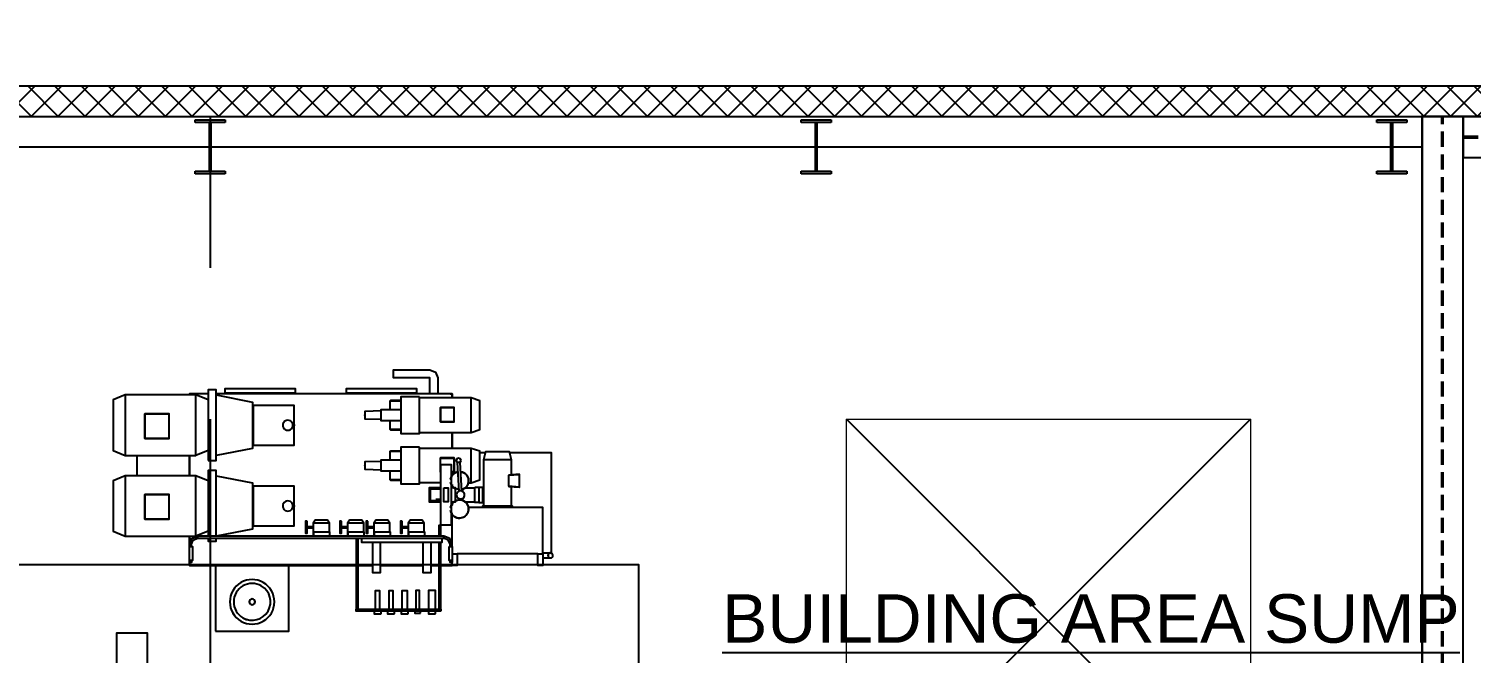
# Model space of a CAD drawing. Header units: millimetres. Extents: x -300 to 383236, y -195106 to -144646.
# Drawn here: x 28095 to 35236, y -161361 to -158268 of the extents above; entities that cross this region are included whole.
import ezdxf
from ezdxf.enums import TextEntityAlignment as Align

# ---------------------------------------------------------------- set-up
doc = ezdxf.new("R2010")
doc.units = ezdxf.units.MM
doc.header["$LTSCALE"] = 60
doc.linetypes.add('CENTER', pattern=[2, 1.25, -0.25, 0.25, -0.25])
doc.linetypes.add('HIDDEN', pattern=[0.375, 0.25, -0.125])
for name, color, linetype in [('1CEN', 20, 'CENTER'), ('1ST FL_SIDE-WALL', 8, 'Continuous'), ('BACK', 8, 'Continuous'), ('C_STEEL', 2, 'Continuous'), ('C_TEXT_01', 2, 'Continuous'), ('CONTAINER', 2, 'Continuous')]:
    doc.layers.add(name, color=color, linetype=linetype)
doc.layers.add('EQUIPMENT', color=253, linetype='Continuous', lineweight=0)
doc.layers.add('TEXT', color=3, linetype='Continuous', lineweight=0)
doc.styles.add('Arial', font='arial.ttf')

# ---------------------------------------------------------------- blocks, each defined once
blk = doc.blocks.new('A$Cc6299706')
at = {"layer": 'EQUIPMENT', "lineweight": -3}
for points in [[(-41259.5, 35029.5), (-41259.5, 35109.5), (-41439.5, 35109.5), (-41439.5, 35149.5), (-41259.5, 35149.5), (-41231.2, 35137.8), (-41219.5, 35109.5), (-41219.5, 35029.5)], [(-42767.5, 35024.5), (-42827.5, 34999.5), (-42827.5, 34749.5), (-42767.5, 34724.5)], [(-42357.5, 35029.5), (-42449.5, 35029.5), (-42449.5, 35024.5), (-42449.5, 35029.5), (-42439.5, 35029.5)], [(-42357.5, 34999.5), (-42417.5, 35024.5)], [(-42357.5, 35000.5), (-42359.9, 35000.5)], [(-41159.5, 35029.5), (-41149.5, 35029.5), (-41149.5, 35009.8), (-41149.5, 35029.5), (-42317.5, 35029.5)], [(-42317.5, 35024.5), (-42137.5, 34989.5), (-42137.5, 34759.5), (-42317.5, 34724.5)], [(-41455.3, 34952.9), (-41455.3, 34995.6), (-41403.5, 34995.6)], [(-41403.5, 34996.6), (-41454.4, 34996.6), (-41454.4, 34995.6)], [(-41310, 34839.2), (-41055.2, 34839.2), (-41055.2, 35009.8), (-41310, 35009.8)], [(-41055.2, 34839.2), (-41011.4, 34853.4), (-41011.4, 34995.6), (-41055.2, 35009.8)], [(-41579.5, 34922.8), (-41580.7, 34923.3), (-41581.2, 34924.5), (-41580.7, 34925.7), (-41579.5, 34926.2)], [(-41501.3, 34902.1), (-41579.5, 34904.6), (-41579.5, 34944.4), (-41501.3, 34946.9)], [(-41403.5, 34896.1), (-41501.3, 34896.1), (-41501.3, 34952.9), (-41403.5, 34952.9)], [(-42137.5, 34912), (-42132.5, 34912)], [(-41932.5, 34871.5), (-41931.4, 34871.7), (-41930.4, 34872.4), (-41929.8, 34873.4), (-41929.8, 34873.7), (-41929.5, 34874.5), (-41929.8, 34875.3), (-41929.8, 34875.7), (-41930.4, 34876.6), (-41931.4, 34877.3), (-41932.5, 34877.5)], [(-41403.5, 34853.4), (-41455.3, 34853.4), (-41455.3, 34896.1)], [(-41454.4, 34853.4), (-41454.4, 34852.4), (-41403.5, 34852.4)], [(-42137.5, 34837), (-42132.5, 34837)], [(-42709.5, 34724.5), (-42709.5, 34624.5)], [(-42357.5, 34749.5), (-42417.5, 34724.5)], [(-42359.9, 34748.5), (-42357.5, 34748.5)], [(-41455.3, 34702.9), (-41455.3, 34745.6), (-41403.5, 34745.6)], [(-41403.5, 34746.6), (-41454.4, 34746.6), (-41454.4, 34745.6)], [(-41071.8, 34589.2), (-41055.2, 34589.2), (-41055.2, 34759.8), (-41310, 34759.8)], [(-41154.5, 34642), (-41139.3, 34642), (-41139.3, 34642.9), (-41138.3, 34642.9), (-41138.3, 34711.2), (-41139.3, 34711.2), (-41139.3, 34712.2), (-41207.6, 34712.2), (-41207.6, 34711.2), (-41208.6, 34711.2), (-41208.6, 34642.9), (-41207.6, 34642.9), (-41207.6, 34642), (-41204.5, 34642)], [(-41204.5, 34642.9), (-41207.6, 34642.9), (-41207.6, 34711.2), (-41139.3, 34711.2), (-41139.3, 34642.9), (-41154.5, 34642.9)], [(-41109.5, 34690.3), (-41108.7, 34690.7), (-41105, 34699.5), (-41108.7, 34708.3), (-41117.5, 34712), (-41126.4, 34708.3), (-41130, 34699.5), (-41126.4, 34690.7), (-41124.5, 34689.9)], [(-41055.2, 34589.2), (-41011.4, 34603.4), (-41011.4, 34745.6), (-41055.2, 34759.8)], [(-40985.9, 34737.5), (-41011.4, 34737.5)], [(-40854.5, 34702.9), (-40864.5, 34743.1), (-40984.5, 34743.1), (-40994.5, 34702.9)], [(-40660.8, 34241.5), (-40657.5, 34241.5), (-40657.5, 34273.5), (-40657.5, 34705.5), (-40657.5, 34737.5), (-40863.1, 34737.5)], [(-42317.5, 34624.5), (-42137.5, 34589.5), (-42137.5, 34359.5), (-42317.5, 34324.5), (-42317.5, 34649.5), (-42357.5, 34649.5), (-42357.5, 34324.5)], [(-41579.5, 34672.8), (-41580.7, 34673.3), (-41581.2, 34674.5), (-41580.7, 34675.7), (-41579.5, 34676.2)], [(-41501.3, 34652.1), (-41579.5, 34654.6), (-41579.5, 34694.4), (-41501.3, 34696.9)], [(-41403.5, 34646.1), (-41501.3, 34646.1), (-41501.3, 34702.9), (-41403.5, 34702.9)], [(-41403.5, 34603.4), (-41455.3, 34603.4), (-41455.3, 34646.1)], [(-41101, 34546.8), (-41109.5, 34690.3), (-41111.5, 34690.4), (-41111.7, 34690.7), (-41117, 34690), (-41117.5, 34689.6), (-41122.3, 34690.3), (-41122.5, 34690), (-41124.5, 34689.9), (-41116, 34546)], [(-40854.5, 34628.9), (-40854.5, 34702.9), (-40994.5, 34702.9), (-40994.5, 34474)], [(-42767.5, 34624.5), (-42827.5, 34599.5), (-42827.5, 34349.5), (-42767.5, 34324.5)], [(-42357.5, 34599.5), (-42417.5, 34624.5)], [(-42357.5, 34600.5), (-42359.9, 34600.5)], [(-41454.4, 34603.4), (-41454.4, 34602.4), (-41403.5, 34602.4)], [(-41204.5, 34589.2), (-41310, 34589.2)], [(-41204.5, 34564.5), (-41262.5, 34564.5), (-41262.5, 34494.5), (-41204.5, 34494.5)], [(-41153.3, 34589.2), (-41154.5, 34589.2)], [(-41154.5, 34494.5), (-41132.5, 34494.5), (-41132.5, 34564.5), (-41154.5, 34564.5)], [(-41088.4, 34564.5), (-41037.5, 34564.5)], [(-41017.5, 34492.5), (-40997.5, 34492.5), (-40997.5, 34566.5), (-41017.5, 34566.5)], [(-40868.5, 34572), (-40868.5, 34571), (-40816.9, 34567), (-40816.9, 34568), (-40815.9, 34568), (-40815.9, 34630.8), (-40816.9, 34630.8), (-40816.9, 34631.7), (-40868.5, 34627.8), (-40868.5, 34626.8)], [(-40854.5, 34474), (-40854.5, 34569.9)], [(-42137.5, 34512), (-42132.5, 34512)], [(-41257.5, 34499.5), (-41256.5, 34499.5), (-41256.5, 34559.5), (-41257.5, 34559.5)], [(-41256.5, 34559.5), (-41212.5, 34559.5), (-41212.5, 34558.5), (-41212.5, 34557.5)], [(-41212.5, 34507.5), (-41212.5, 34500.5), (-41212.5, 34499.5), (-41256.5, 34499.5)], [(-41204.5, 34557.5), (-41229.2, 34557.5)], [(-41229.2, 34507.5), (-41204.5, 34507.5)], [(-41132.5, 34562.8), (-41116.6, 34556.2)], [(-41097.5, 34560.7), (-41097.5, 34545.4)], [(-41097.5, 34513.6), (-41097.5, 34498.3)], [(-41088.4, 34494.5), (-41037.5, 34494.5)], [(-42137.5, 34437), (-42132.5, 34437)], [(-41932.5, 34471.5), (-41931.4, 34471.7), (-41930.4, 34472.4), (-41929.8, 34473.4), (-41929.8, 34473.7), (-41929.5, 34474.5), (-41929.8, 34475.3), (-41929.8, 34475.7), (-41930.4, 34476.6), (-41931.4, 34477.3), (-41932.5, 34477.5)], [(-41149.5, 34284.5), (-41149.5, 34440.2)], [(-40699.5, 34236.7), (-40699.5, 34179.5), (-40724.5, 34179.5), (-40724.5, 34236.7), (-40699.5, 34236.7), (-40699.5, 34466.7), (-41070.5, 34466.7)], [(-40849.5, 34466.7), (-40849.5, 34474), (-40999.5, 34474), (-40999.5, 34466.7)], [(-42357.5, 34349.5), (-42417.5, 34324.5)], [(-41867, 34373.5), (-41837, 34373.5)], [(-41867, 34365.5), (-41837, 34365.5)], [(-41757, 34389.5), (-41767, 34404.5), (-41827, 34404.5), (-41837, 34389.5)], [(-41757, 34344.5), (-41757, 34389.5), (-41837, 34389.5), (-41837, 34324.5)], [(-41697, 34373.5), (-41667, 34373.5)], [(-41697, 34365.5), (-41667, 34365.5)], [(-41587, 34389.5), (-41597, 34404.5), (-41657, 34404.5), (-41667, 34389.5)], [(-41587, 34344.5), (-41587, 34389.5), (-41667, 34389.5), (-41667, 34324.5)], [(-41567, 34373.5), (-41537, 34373.5)], [(-41567, 34365.5), (-41537, 34365.5)], [(-41457, 34389.5), (-41467, 34404.5), (-41527, 34404.5), (-41537, 34389.5)], [(-41457, 34344.5), (-41457, 34389.5), (-41537, 34389.5), (-41537, 34324.5)], [(-41397, 34373.5), (-41367, 34373.5)], [(-41397, 34365.5), (-41367, 34365.5)], [(-41287, 34389.5), (-41297, 34404.5), (-41357, 34404.5), (-41367, 34389.5)], [(-41287, 34344.5), (-41287, 34389.5), (-41367, 34389.5), (-41367, 34324.5)], [(-41205.1, 34324.5), (-41205.1, 34378.5), (-41215.1, 34378.5), (-41215.1, 34324.5)], [(-42449.5, 34274.5), (-42449.5, 34284.5), (-42437.8, 34312.8), (-42409.5, 34324.5)], [(-42449.5, 34284.5), (-42449.5, 34324.5), (-42449.5, 34284.5)], [(-42439.5, 34274.5), (-42439.5, 34284.5), (-42430.7, 34305.7), (-42409.5, 34314.5)], [(-42359.9, 34348.5), (-42357.5, 34348.5)], [(-42357.5, 34314.5), (-42357.5, 34299.5), (-42317.5, 34299.5), (-42317.5, 34314.5)], [(-41755, 34324.5), (-41755, 34344.5), (-41835, 34344.5), (-41835, 34324.5)], [(-41585, 34324.5), (-41585, 34344.5), (-41665, 34344.5), (-41665, 34324.5)], [(-41625.1, 34314.5), (-41625.1, 33963.5)], [(-41615.1, 33963.5), (-41615.1, 34314.5)], [(-41598.1, 34314.5), (-41598.1, 34294.5), (-41198.1, 34294.5), (-41198.1, 34314.5)], [(-41543.5, 34294.5), (-41543.5, 34144.5), (-41503.5, 34144.5), (-41503.5, 34294.5)], [(-41455, 34324.5), (-41455, 34344.5), (-41535, 34344.5), (-41535, 34324.5)], [(-41285, 34324.5), (-41285, 34344.5), (-41365, 34344.5), (-41365, 34324.5)], [(-41293.5, 34294.5), (-41293.5, 34144.5), (-41253.5, 34144.5), (-41253.5, 34294.5)], [(-41215.1, 34294.5), (-41215.1, 33963.5)], [(-41205.1, 33963.5), (-41205.1, 34294.5)], [(-41149.5, 34274.5), (-41149.5, 34284.5), (-41161.2, 34312.8), (-41189.5, 34324.5)], [(-41159.5, 34274.5), (-41159.5, 34284.5), (-41168.3, 34305.7), (-41189.5, 34314.5)], [(-41149.5, 34236.7), (-41124.5, 34236.7), (-41124.5, 34179.5), (-41149.5, 34179.5), (-41149.5, 34194.5)], [(-40724.5, 34236.7), (-41124.5, 34236.7)], [(-40699.5, 34242), (-40662, 34242)], [(-40699.5, 34217), (-40662, 34217)], [(-40227, 29929.5), (-40227, 29184), (-50227, 29184), (-50227, 34184), (-40227, 34184), (-40227, 33429.5)], [(-42439.5, 34204.5), (-42439.5, 34194.5), (-42449.5, 34194.5), (-42449.5, 34204.5)], [(-42439.5, 34179.5), (-42449.5, 34179.5), (-42449.5, 34194.5), (-42449.5, 34179.5), (-41625.1, 34179.5)], [(-42320.9, 34179.5), (-42320.9, 33854.6)], [(-42320.8, 33854.6), (-42297.5, 33854.6), (-41981.6, 33854.6), (-41958.2, 33854.6), (-41958.2, 34179.5)], [(-41615.1, 34179.5), (-41543.5, 34179.5)], [(-41503.5, 34179.5), (-41293.5, 34179.5)], [(-41253.5, 34179.5), (-41215.1, 34179.5)], [(-41205.1, 34179.5), (-41149.5, 34179.5), (-41159.5, 34179.5)], [(-41149.5, 34204.5), (-41149.5, 34194.5), (-41159.5, 34194.5), (-41159.5, 34204.5)], [(-41507.5, 33963.5), (-41507.5, 34054.5), (-41529.5, 34054.5), (-41529.5, 33963.5)], [(-41440.5, 33963.5), (-41440.5, 34054.5), (-41462.5, 34054.5), (-41462.5, 33963.5)], [(-41370.5, 33963.5), (-41370.5, 34054.5), (-41398.5, 34054.5), (-41398.5, 33963.5)], [(-41310.5, 33963.5), (-41310.5, 34055), (-41328.5, 34055), (-41328.5, 33963.5)], [(-41232, 33963.5), (-41232, 34055), (-41267, 34055), (-41267, 33963.5)], [(-42809.5, 33624), (-42809.5, 33846), (-42659.5, 33846), (-42659.5, 33624)]]:
    blk.add_lwpolyline(points, dxfattribs=at)
for points in [[(-42417.5, 34971.5), (-42417.5, 35024.5), (-42767.5, 35024.5), (-42767.5, 34724.5), (-42417.5, 34724.5)], [(-42357.5, 34699.5), (-42317.5, 34699.5), (-42317.5, 35049.5), (-42357.5, 35049.5)], [(-41924.5, 35034.5), (-41924.5, 35054.5), (-42274.5, 35054.5), (-42274.5, 35034.5)], [(-41324.5, 35034.5), (-41324.5, 35054.5), (-41674.5, 35054.5), (-41674.5, 35034.5)], [(-41310, 35015.5), (-41403.5, 35015.5), (-41403.5, 34833.5), (-41310, 34833.5)], [(-42670.5, 34930), (-42671.5, 34930), (-42671.5, 34810), (-42670.5, 34810), (-42670.5, 34809), (-42550.5, 34809), (-42550.5, 34810), (-42549.5, 34810), (-42549.5, 34930), (-42550.5, 34930), (-42550.5, 34931), (-42670.5, 34931)], [(-42670.5, 34930), (-42670.5, 34810), (-42550.5, 34810), (-42550.5, 34930)], [(-42132.5, 34774.5), (-42132.5, 34974.5), (-41932.5, 34974.5), (-41932.5, 34774.5)], [(-41139.3, 34892.9), (-41138.3, 34892.9), (-41138.3, 34961.2), (-41139.3, 34961.2), (-41139.3, 34962.2), (-41207.6, 34962.2), (-41207.6, 34961.2), (-41208.6, 34961.2), (-41208.6, 34892.9), (-41207.6, 34892.9), (-41207.6, 34891.9), (-41139.3, 34891.9)], [(-41139.3, 34892.9), (-41139.3, 34961.2), (-41207.6, 34961.2), (-41207.6, 34892.9)], [(-41149.5, 34839.2), (-41149.5, 34759.8)], [(-42449.5, 34624.5), (-42449.5, 34724.5)], [(-41310, 34765.5), (-41403.5, 34765.5), (-41403.5, 34583.5), (-41310, 34583.5)], [(-41204.5, 34679.5), (-41154.5, 34679.5), (-41154.5, 34379.5), (-41204.5, 34379.5)], [(-42417.5, 34571.5), (-42417.5, 34624.5), (-42767.5, 34624.5), (-42767.5, 34324.5), (-42417.5, 34324.5)], [(-42132.5, 34374.5), (-42132.5, 34574.5), (-41932.5, 34574.5), (-41932.5, 34374.5)], [(-41189.5, 34564.5), (-41169.5, 34564.5), (-41169.5, 34494.5), (-41189.5, 34494.5)], [(-41149.5, 34580.2), (-41149.5, 34564.5)], [(-41037.5, 34567), (-41017.5, 34567), (-41017.5, 34492), (-41037.5, 34492)], [(-40868.9, 34626.8), (-40816.9, 34630.8), (-40816.9, 34568), (-40868.9, 34572)], [(-42670.5, 34530), (-42671.5, 34530), (-42671.5, 34410), (-42670.5, 34410), (-42670.5, 34409), (-42550.5, 34409), (-42550.5, 34410), (-42549.5, 34410), (-42549.5, 34530), (-42550.5, 34530), (-42550.5, 34531), (-42670.5, 34531)], [(-42670.5, 34530), (-42670.5, 34410), (-42550.5, 34410), (-42550.5, 34530)], [(-41257.5, 34500.5), (-41257.5, 34499.5), (-41258.1, 34499.5), (-41258.1, 34559.5), (-41257.5, 34559.5)], [(-41149.5, 34494.5), (-41149.5, 34478.8)], [(-41867, 34399.5), (-41875, 34399.5), (-41875, 34339.5), (-41867, 34339.5)], [(-41697, 34399.5), (-41705, 34399.5), (-41705, 34339.5), (-41697, 34339.5)], [(-41567, 34399.5), (-41575, 34399.5), (-41575, 34339.5), (-41567, 34339.5)], [(-41397, 34399.5), (-41405, 34399.5), (-41405, 34339.5), (-41397, 34339.5)], [(-42409.5, 34314.5), (-41189.5, 34314.5), (-41189.5, 34324.5), (-42409.5, 34324.5)], [(-42449.5, 34274.5), (-42434.5, 34274.5), (-42434.5, 34204.5), (-42449.5, 34204.5)], [(-41164.5, 34274.5), (-41149.5, 34274.5), (-41149.5, 34204.5), (-41164.5, 34204.5)], [(-41205.1, 33953.5), (-41625.1, 33953.5), (-41625.1, 33963.5), (-41205.1, 33963.5)], [(-41501, 33940.5), (-41501, 33953.5), (-41536, 33953.5), (-41536, 33940.5)], [(-41434, 33940.5), (-41434, 33953.5), (-41469, 33953.5), (-41469, 33940.5)], [(-41367, 33940.5), (-41367, 33953.5), (-41402, 33953.5), (-41402, 33940.5)], [(-41305.5, 33943.5), (-41305.5, 33953.5), (-41333.5, 33953.5), (-41333.5, 33943.5)], [(-41232, 33940.5), (-41232, 33953.5), (-41267, 33953.5), (-41267, 33940.5)]]:
    blk.add_lwpolyline(points, close=True, dxfattribs=at)
for points in [[(-41944.9, 34856.8, 1.000036), (-41980.2, 34892.2, 1.000036)], [(-41122.2, 34643.5, 0.304874), (-41156.9, 34607.1, -0.304874)], [(-41100.9, 34556, 0.818581), (-41106.4, 34644.1, -0.818581)], [(-41156.9, 34591.9, 0.201691), (-41138.1, 34562.5, -0.201691)], [(-41944.9, 34456.8, 1.000036), (-41980.2, 34492.2, 1.000036)], [(-41156.9, 34451.8, 0.729144), (-41072, 34439.9, 0.729183), (-41134.1, 34499, -0.729183), (-41072, 34439.9, -0.729144)], [(-41138.1, 34496.5, 0.201877), (-41156.9, 34467.1, -0.201877)], [(-41121.7, 34543.6, 0.999733), (-41093.4, 34515.4, 1.000029)], [(-40653.2, 34220.7, 1.000298), (-40670.9, 34238.3, 0.999774)], [(-42194.7, 33903.9, 1.00005), (-42084.3, 34095.1, 1.000014)], [(-42185.1, 33920.5, 0.999977), (-42093.9, 34078.5, 1.000019)], [(-42149.7, 33989.3, 0.999985), (-42129.3, 34009.7, 0.999985)]]:
    blk.add_lwpolyline(points, format="xyb", close=True, dxfattribs=at)
for centre, radius, start, end in [((-41962.5, 34874.5), 25, 134.99796, 315.00204), ((-41962.5, 34874.5), 25, 134.99796, 315.00204), ((-41962.5, 34874.5), 25, 134.99796, 315.00204), ((-41962.5, 34874.5), 25, 134.99796, 315.00204), ((-41962.5, 34874.5), 25, 314.99796, 135.00204), ((-41962.5, 34874.5), 25, 314.99796, 135.00204), ((-41962.5, 34874.5), 25, 314.99796, 135.00204), ((-41962.5, 34874.5), 25, 314.99796, 135.00204), ((-41112.5, 34599.5), 45, 102.40651, 170.22682), ((-41112.5, 34599.5), 45, 102.40651, 170.22682), ((-41112.5, 34599.5), 45, 102.40651, 170.22682), ((-41112.5, 34599.5), 45, 284.93014, 82.14249), ((-41112.5, 34599.5), 45, 284.93014, 82.14249), ((-41112.5, 34599.5), 45, 284.93014, 82.14249), ((-41112.5, 34599.5), 45, 189.77947, 235.39169), ((-41112.5, 34599.5), 45, 189.77947, 235.39169), ((-41112.5, 34599.5), 45, 189.77947, 235.39169), ((-41962.5, 34474.5), 25, 134.99796, 315.00204), ((-41962.5, 34474.5), 25, 134.99796, 315.00204), ((-41962.5, 34474.5), 25, 134.99796, 315.00204), ((-41962.5, 34474.5), 25, 134.99796, 315.00204), ((-41962.5, 34474.5), 25, 314.99796, 135.00204), ((-41962.5, 34474.5), 25, 314.99796, 135.00204), ((-41962.5, 34474.5), 25, 314.99796, 135.00204), ((-41962.5, 34474.5), 25, 314.99796, 135.00204), ((-41112.6, 34459.5), 45, 124.58, 170.23324), ((-41112.6, 34459.5), 45, 124.58, 170.23324), ((-41112.6, 34459.5), 45, 124.58, 170.23324), ((-41112.5, 34459.5), 45, 334.18252, 118.57809), ((-41112.5, 34459.5), 45, 334.18252, 118.57809), ((-41112.5, 34459.5), 45, 334.18252, 118.57809), ((-41107.5, 34529.5), 20, 135.01528, 314.98472), ((-41107.5, 34529.5), 20, 135.01528, 314.98472), ((-41107.5, 34529.5), 20, 135.01528, 314.98472), ((-41107.5, 34529.5), 20, 135.01528, 314.98472), ((-41107.5, 34529.5), 20, 314.99832, 135.00168), ((-41107.5, 34529.5), 20, 314.99832, 135.00168), ((-41107.5, 34529.5), 20, 314.99832, 135.00168), ((-41107.5, 34529.5), 20, 314.99832, 135.00168), ((-41112.5, 34459.5), 45, 189.78842, 334.17822), ((-41112.5, 34459.5), 45, 189.78842, 334.17822), ((-41112.5, 34459.5), 45, 189.78842, 334.17822), ((-40662, 34229.5), 12.5, 135.01296, 314.98704), ((-40662, 34229.5), 12.5, 135.01296, 314.98704), ((-40662, 34229.5), 12.5, 135.01296, 314.98704), ((-40662, 34229.5), 12.5, 135.01296, 314.98704), ((-40662, 34229.5), 12.5, 314.98292, 135.01708), ((-40662, 34229.5), 12.5, 314.98292, 135.01708), ((-40662, 34229.5), 12.5, 314.98292, 135.01708), ((-40662, 34229.5), 12.5, 314.98292, 135.01708), ((-42139.5, 33999.5), 110.4, 59.99828, 239.99986), ((-42139.5, 33999.5), 110.4, 59.99828, 239.99986), ((-42139.5, 33999.5), 110.4, 59.99828, 239.99986), ((-42139.5, 33999.5), 110.4, 59.99828, 239.99986), ((-42139.5, 33999.5), 91.2, 59.99874, 240.00088), ((-42139.5, 33999.5), 91.2, 59.99874, 240.00088), ((-42139.5, 33999.5), 91.2, 59.99874, 240.00088), ((-42139.5, 33999.5), 91.2, 59.99874, 240.00088), ((-42139.5, 33999.5), 110.4, 239.99619, 60.00195), ((-42139.5, 33999.5), 110.4, 239.99619, 60.00195), ((-42139.5, 33999.5), 110.4, 239.99619, 60.00195), ((-42139.5, 33999.5), 110.4, 239.99619, 60.00195), ((-42139.5, 33999.5), 91.2, 240.00115, 59.99847), ((-42139.5, 33999.5), 91.2, 240.00115, 59.99847), ((-42139.5, 33999.5), 91.2, 240.00115, 59.99847), ((-42139.5, 33999.5), 91.2, 240.00115, 59.99847), ((-42139.5, 33999.5), 14.4, 45.00084, 224.99916), ((-42139.5, 33999.5), 14.4, 45.00084, 224.99916), ((-42139.5, 33999.5), 14.4, 45.00084, 224.99916), ((-42139.5, 33999.5), 14.4, 45.00084, 224.99916), ((-42139.5, 33999.5), 14.4, 225.00084, 44.99916), ((-42139.5, 33999.5), 14.4, 225.00084, 44.99916), ((-42139.5, 33999.5), 14.4, 225.00084, 44.99916), ((-42139.5, 33999.5), 14.4, 225.00084, 44.99916)]:
    blk.add_arc(centre, radius, start, end, dxfattribs=at)
blk = doc.blocks.new('A$C44261593')
h = blk.add_hatch()
h.set_pattern_fill('ANSI31', color=253, scale=100)
h.set_pattern_definition([(45, (0, -50460), (-224.5064, 224.5064), [])])
edge = h.paths.add_edge_path()
edge.add_line((-58347, -14256), (-58347, -14056))
edge.add_line((-58347, -14056), (-57547, -14056))
edge.add_line((-57547, -14056), (-57547, -15056))
edge.add_line((-57547, -15056), (-60547, -15056))
edge.add_line((-60547, -15056), (-60547, -31056))
edge.add_line((-60547, -31056), (-57647, -31056))
edge.add_line((-57647, -31056), (-57647, -32268))
edge.add_line((-57647, -32268), (-43347, -32268))
edge.add_line((-43347, -32268), (-43347, -29256))
edge.add_line((-43347, -29256), (-34347, -29256))
edge.add_line((-34347, -29256), (-34347, -14206))
edge.add_line((-34347, -14206), (-33547, -14206))
edge.add_line((-33547, -14206), (-33547, -29256))
edge.add_line((-33547, -29256), (-30497, -29256))
edge.add_line((-30497, -29256), (-30497, -30056))
edge.add_line((-30497, -30056), (-30547, -30056))
edge.add_line((-30547, -30056), (-30547, -34906))
edge.add_line((-30547, -34906), (-30569.2, -34906))
edge.add_arc((-31589.7, -35133.7), 1045.6, 12.57767, 76.57873)
edge.add_line((-31347, -34116.7), (-31347, -30056))
edge.add_line((-31347, -30056), (-42547, -30056))
edge.add_line((-42547, -30056), (-42547, -34906))
edge.add_line((-42547, -34906), (-43347, -34906))
edge.add_line((-43347, -34906), (-43347, -33068))
edge.add_line((-43347, -33068), (-57647, -33068))
edge.add_line((-57647, -33068), (-57647, -34906))
edge.add_line((-57647, -34906), (-58447, -34906))
edge.add_line((-58447, -34906), (-58447, -31856))
edge.add_line((-58447, -31856), (-66197, -31856))
edge.add_line((-66197, -31856), (-66197, -31056))
edge.add_line((-66197, -31056), (-61347, -31056))
edge.add_line((-61347, -31056), (-61347, -14256))
edge.add_line((-61347, -14256), (-58347, -14256))
blk = doc.blocks.new('15M')
at = {"linetype": 'HIDDEN', "ltscale": 5}
for p, q in [((-110087.1, -152171.1), (-95087.1, -152171.1)), ((-110087.1, -152178.6), (-95087.1, -152178.6)), ((-95192.3, -152276.4), (-95192.3, -154870.4)), ((-95184.8, -152276.4), (-95184.8, -154870.4))]:
    blk.add_line(p, q, dxfattribs=at)
for points in [[(-110087.1, -152276.4), (-95087.1, -152276.4), (-95087.1, -152073.4), (-110087.1, -152073.4)], [(-95290.1, -154870.4), (-95087.1, -154870.4), (-95087.1, -152276.4), (-95290.1, -152276.4)]]:
    blk.add_lwpolyline(points, close=True)
blk = doc.blocks.new('A$C7D6F01DD')
at = {"layer": 'C_STEEL', "extrusion": (0, 0, -1)}
for p, q in [((14926, -16.5), (15074, -16.5)), ((14926, -29.5), (14926, -16.5)), ((15074, -29.5), (14926, -29.5)), ((14996.19, -29.5), (15003.81, -29.5)), ((14996.19, -270.5), (14996.19, -29.5)), ((15003.81, -29.5), (15003.81, -270.5)), ((15074, -16.5), (15074, -29.5)), ((17926, -16.5), (18074, -16.5)), ((17926, -29.5), (17926, -16.5)), ((18074, -29.5), (17926, -29.5)), ((17996.19, -29.5), (18003.81, -29.5)), ((17996.19, -270.5), (17996.19, -29.5)), ((18003.81, -29.5), (18003.81, -270.5)), ((18074, -16.5), (18074, -29.5)), ((20776, -16.5), (20924, -16.5)), ((20776, -29.5), (20776, -16.5)), ((20924, -29.5), (20776, -29.5)), ((20846.19, -29.5), (20853.81, -29.5)), ((20846.19, -270.5), (20846.19, -29.5)), ((20853.81, -29.5), (20853.81, -270.5)), ((20924, -16.5), (20924, -29.5)), ((14926, -270.5), (15074, -270.5)), ((14926, -283.5), (14926, -270.5)), ((15074, -283.5), (14926, -283.5)), ((15003.81, -270.5), (14996.19, -270.5)), ((15074, -270.5), (15074, -283.5)), ((17926, -270.5), (18074, -270.5)), ((17926, -283.5), (17926, -270.5)), ((18074, -283.5), (17926, -283.5)), ((18003.81, -270.5), (17996.19, -270.5)), ((18074, -270.5), (18074, -283.5)), ((20776, -270.5), (20924, -270.5)), ((20776, -283.5), (20776, -270.5)), ((20924, -283.5), (20776, -283.5)), ((20853.81, -270.5), (20846.19, -270.5)), ((20924, -270.5), (20924, -283.5))]:
    blk.add_line(p, q, dxfattribs=at)

msp = doc.modelspace()

# ---------------------------------------------------------------- hatches: boundary and pattern name
at = {"layer": '1ST FL_SIDE-WALL'}
h = msp.add_hatch(dxfattribs=at)
h.set_pattern_fill('ANSI37', color=252, scale=750, angle=-90)
h.set_pattern_definition([(315, (0, 0), (66.29126, 66.29126), []), (45, (0, 0), (-66.29126, 66.29126), [])])
h.paths.add_polyline_path([(4993, -179702.1), (4993, -158702.1), (40993, -158702.1), (40993, -173702.1), (46993, -173702.1), (46993, -176702.1), (55993, -176702.1), (55993, -176552.1), (47143, -176552.1), (47143, -173552.1), (41143, -173552.1), (41143, -158552.1), (4843, -158552.1), (4843, -179852.1), (37843, -179852.1), (37843, -185852.1), (56143, -185852.1), (56143, -179702.1), (55993, -179702.1), (55993, -185702.1), (37993, -185702.1), (37993, -179702.1)])

# ---------------------------------------------------------------- linework, layer by layer
for p, q in [((13993, -158702.1), (34993, -158702.1)), ((13993, -158852.1), (34993, -158852.1))]:
    msp.add_line(p, q)
msp.add_lwpolyline([(21113, -160922.1), (31113, -160922.1), (31113, -165922.1), (21113, -165922.1)], close=True)
at = {"layer": '1CEN', "color": 1, "ltscale": 50}
for p, q in [((28993, -154202.1), (28993, -183702.1)), ((34993, -154202.1), (34993, -186702.1)), ((3993, -158702.1), (56993, -158702.1)), ((34143, -160202.1), (32142.2, -162202.1)), ((34143, -162202.1), (32143, -160202.1))]:
    msp.add_line(p, q, dxfattribs=at)
at = {"layer": '1ST FL_SIDE-WALL', "color": 3}
msp.add_lwpolyline([(55993, -176702.1), (55993, -176552.1), (47143, -176552.1), (47143, -173552.1), (41143, -173552.1), (41143, -158552.1), (4843, -158552.1), (4843, -179852.1), (37843, -179852.1), (37843, -185852.1), (56143, -185852.1), (56143, -179702.1), (55993, -179702.1), (55993, -185702.1), (37993, -185702.1), (37993, -179702.1), (4993, -179702.1), (4993, -158702.1), (40993, -158702.1), (40993, -173702.1), (46993, -173702.1), (46993, -176702.1), (55993, -176702.1)], dxfattribs=at)
at = {"layer": 'BACK'}
msp.add_lwpolyline([(21113, -160922.1), (31113, -160922.1), (31113, -165922.1), (21113, -165922.1)], close=True, dxfattribs=at)
at = {"layer": 'CONTAINER', "const_width": 10}
msp.add_lwpolyline([(34993, -158702.1), (37993, -158702.1), (37993, -173702.1), (34993, -173702.1)], close=True, dxfattribs=at)
at = {"layer": 'EQUIPMENT'}
msp.add_lwpolyline([(32143, -160202.1), (34143, -160202.1), (34143, -162202.1), (32143, -162202.1)], close=True, dxfattribs=at)

# ---------------------------------------------------------------- block references
for name, p in [('A$C44261593', (71340, -144646.1)), ('A$Cc6299706', (71340, -195106.1))]:
    msp.add_blockref(name, p)
at = {"rotation": 90}
msp.add_blockref('15M', (-117080.4, -63615.1), dxfattribs=at)
at = {"layer": 'TEXT'}
msp.add_blockref('A$C7D6F01DD', (13993, -158702.1), dxfattribs=at)

# ---------------------------------------------------------------- texts
at = {"layer": 'C_TEXT_01', "style": 'Arial'}
msp.add_text('%%UBUILDING AREA SUMP', height=240, dxfattribs=at).set_placement((33353.8, -161188.9), align=Align.MIDDLE)

doc.saveas('drawing.dxf')
